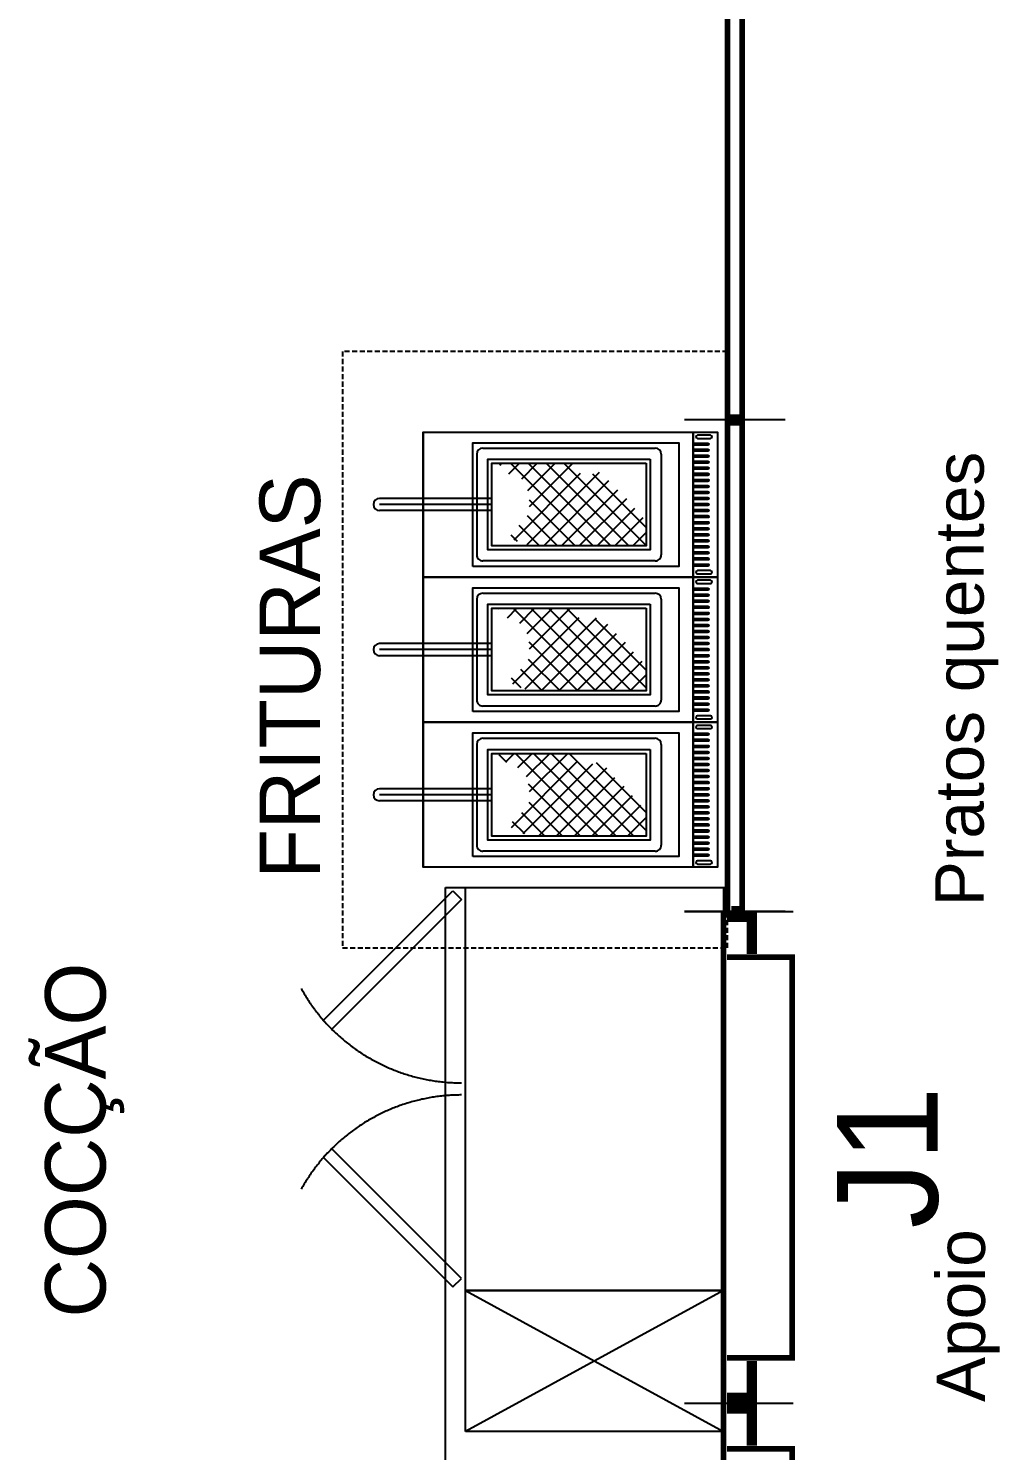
# Model space of a CAD drawing. Header units: millimetres. Extents: x -18806 to 201070, y -25046 to 92854.
# Drawn here: x 10791 to 13200, y 73241 to 76770 of the extents above; entities that cross this region are included whole.
import ezdxf
from ezdxf.enums import TextEntityAlignment as Align

# ---------------------------------------------------------------- set-up
doc = ezdxf.new("R2010")
doc.units = ezdxf.units.MM
doc.header["$LTSCALE"] = 50
doc.linetypes.add('HIDDEN', pattern=[0.375, 0.25, -0.125])
doc.linetypes.add('HIDDEN2', pattern=[0.1875, 0.125, -0.0625])
for name, color, linetype in [('LAYA', 8, 'Continuous'), ('LAYC', 4, 'Continuous'), ('SOB', 8, 'HIDDEN2'), ('TEXTO_LEGENDA', 7, 'Continuous')]:
    doc.layers.add(name, color=color, linetype=linetype)
doc.styles.add('2', font='stylu.ttf', dxfattribs={"height": 0.35})
doc.styles.add('HP', font='ARIAL.TTF', dxfattribs={"height": 0.15})
doc.styles.add('L1', font='txt', dxfattribs={"height": 0.18})

# ---------------------------------------------------------------- blocks, each defined once
blk = doc.blocks.new('if11')
at = {"color": 24}
for p, q in [((0, -0.125), (0, 0.125)), ((1.22, -0.125), (1.22, 0.125))]:
    blk.add_line(p, q, dxfattribs=at)
at = {"color": 3, "const_width": 0.014}
blk.add_lwpolyline([(1.22, 0.018), (0, 0.018)], dxfattribs=at)
at = {"color": 24, "const_width": 0.014}
blk.add_lwpolyline([(0.007, 0.0083), (0.007, -0.018), (1.213, -0.018), (1.213, 0.0108)], dxfattribs=at)
at = {"style": 'L1', "flags": 3}
blk.add_attdef('BLOCO', (0, 0.305), '', height=0.18, dxfattribs=at)
blk = doc.blocks.new('FRT')
at = {"layer": 'LAYA'}
h = blk.add_hatch(dxfattribs=at)
h.set_pattern_fill('ANSI37', color=256, scale=0.25, angle=180, style=0)
h.set_pattern_definition([(225, (264.372514, 150.21489), (0.022097087, -0.022097087), []), (315, (264.372514, 150.21489), (0.022097087, 0.022097087), [])])
edge = h.paths.add_edge_path()
edge.add_spline(control_points=[(0.0775, 0.1856), (0.0912, 0.1975), (0.1104, 0.2142), (0.1149, 0.2535), (0.1398, 0.2576), (0.1633, 0.2639), (0.1812, 0.2644), (0.2211, 0.2627), (0.2548, 0.1907), (0.2767, 0.2471), (0.2807, 0.2655), (0.2825, 0.274)], knot_values=[0, 0, 0, 0, 0.052598, 0.073589, 0.107162, 0.114399, 0.147575, 0.159677, 0.234412, 0.267081, 0.294685, 0.294685, 0.294685, 0.294685], degree=3, periodic=0)
edge.add_line((0.2825, 0.274), (0.2825, 0.553))
edge.add_line((0.2825, 0.553), (0.2193, 0.553))
edge.add_spline(control_points=[(0.2193, 0.553), (0.21, 0.5439), (0.1931, 0.5277), (0.1664, 0.507), (0.1442, 0.4842), (0.1249, 0.4617), (0.0909, 0.4416), (0.1133, 0.409), (0.0977, 0.3768), (0.082, 0.3788), (0.0775, 0.3793)], knot_values=[0.014185, 0.014185, 0.014185, 0.014185, 0.053103, 0.084469, 0.115719, 0.146969, 0.178219, 0.211197, 0.243644, 0.256474, 0.256474, 0.256474, 0.256474], degree=3, periodic=0)
edge.add_line((0.0775, 0.3793), (0.0775, 0.1856))
for p, q in [((0.04, 0.148), (0.04, 0.5755)), ((0.055, 0.5905), (0.305, 0.5905)), ((0.32, 0.5755), (0.32, 0.148)), ((0.165, 0.1705), (0.165, -0.1082)), ((0.18, 0.1705), (0.18, -0.1082)), ((0.195, 0.1705), (0.195, -0.1082)), ((0.055, 0.133), (0.305, 0.133))]:
    blk.add_line(p, q, dxfattribs=at)
for points in [[(0.016, 0.7125, 1), (0.008, 0.7125), (0.008, 0.6805, 1), (0.016, 0.6805)], [(0.352, 0.7125, 1), (0.344, 0.7125), (0.344, 0.6805, 1), (0.352, 0.6805)]]:
    blk.add_lwpolyline(points, format="xyb", close=True, dxfattribs=at)
for points in [[(0.0275, 0.67), (0.0275, 0.706, -1), (0.0325, 0.706), (0.0325, 0.67)], [(0.0425, 0.67), (0.0425, 0.706, -1), (0.0475, 0.706), (0.0475, 0.67)], [(0.0575, 0.67), (0.0575, 0.706, -1), (0.0625, 0.706), (0.0625, 0.67)], [(0.0725, 0.67), (0.0725, 0.706, -1), (0.0775, 0.706), (0.0775, 0.67)], [(0.0875, 0.67), (0.0875, 0.706, -1), (0.0925, 0.706), (0.0925, 0.67)], [(0.1025, 0.67), (0.1025, 0.706, -1), (0.1075, 0.706), (0.1075, 0.67)], [(0.1175, 0.67), (0.1175, 0.706, -1), (0.1225, 0.706), (0.1225, 0.67)], [(0.1325, 0.67), (0.1325, 0.706, -1), (0.1375, 0.706), (0.1375, 0.67)], [(0.1475, 0.67), (0.1475, 0.706, -1), (0.1525, 0.706), (0.1525, 0.67)], [(0.1625, 0.67), (0.1625, 0.706, -1), (0.1675, 0.706), (0.1675, 0.67)], [(0.1775, 0.67), (0.1775, 0.706, -1), (0.1825, 0.706), (0.1825, 0.67)], [(0.1925, 0.67), (0.1925, 0.706, -1), (0.1975, 0.706), (0.1975, 0.67)], [(0.2075, 0.67), (0.2075, 0.706, -1), (0.2125, 0.706), (0.2125, 0.67)], [(0.2225, 0.67), (0.2225, 0.706, -1), (0.2275, 0.706), (0.2275, 0.67)], [(0.2375, 0.67), (0.2375, 0.706, -1), (0.2425, 0.706), (0.2425, 0.67)], [(0.2525, 0.67), (0.2525, 0.706, -1), (0.2575, 0.706), (0.2575, 0.67)], [(0.2675, 0.67), (0.2675, 0.706, -1), (0.2725, 0.706), (0.2725, 0.67)], [(0.2825, 0.67), (0.2825, 0.706, -1), (0.2875, 0.706), (0.2875, 0.67)], [(0.2975, 0.67), (0.2975, 0.706, -1), (0.3025, 0.706), (0.3025, 0.67)], [(0.3125, 0.67), (0.3125, 0.706, -1), (0.3175, 0.706), (0.3175, 0.67)], [(0.3275, 0.67), (0.3275, 0.706, -1), (0.3325, 0.706), (0.3325, 0.67)]]:
    blk.add_lwpolyline(points, format="xyb", dxfattribs=at)
for points in [[(0.0675, 0.563), (0.2925, 0.563), (0.2925, 0.1605), (0.0675, 0.1605)], [(0.0775, 0.553), (0.2825, 0.553), (0.2825, 0.1705), (0.0775, 0.1705)]]:
    blk.add_lwpolyline(points, close=True, dxfattribs=at)
for centre, start, end in [((0.055, 0.5755), 90, 180), ((0.305, 0.5755), 0, 90.0125), ((0.055, 0.148), 180, 270), ((0.305, 0.148), 270, 0), ((0.18, -0.1082), 180, 0)]:
    blk.add_arc(centre, 0.015, start, end, dxfattribs=at)
at = {"layer": 'LAYC'}
blk.add_line((0, 0), (0.36, 0), dxfattribs=at)
for points in [[(0.36, 0.67), (0, 0.67), (0, 0.73), (0.36, 0.73)], [(0, 0.67), (0.36, 0.67), (0.36, 0), (0, 0)], [(0.3335, 0.123), (0.0265, 0.123), (0.0265, 0.634), (0.3335, 0.634)]]:
    blk.add_lwpolyline(points, close=True, dxfattribs=at)
blk = doc.blocks.new('j11')
at = {"color": 24}
for p, q in [((0, 0.09), (0, -0.18)), ((1.22, 0.09), (1.22, -0.18))]:
    blk.add_line(p, q, dxfattribs=at)
at = {"color": 3, "const_width": 0.014}
blk.add_lwpolyline([(0, -0.007), (1.22, -0.007)], dxfattribs=at)
at = {"color": 170, "const_width": 0.026}
for points in [[(0.013, -0.016), (0.013, -0.077), (0.105, -0.077)], [(1.115, -0.077), (1.207, -0.077), (1.207, -0.016)]]:
    blk.add_lwpolyline(points, dxfattribs=at)
at = {"color": 7, "const_width": 0.014}
blk.add_lwpolyline([(0.113, -0.016), (0.113, -0.177), (1.107, -0.177), (1.107, -0.016)], dxfattribs=at)
at = {"color": 7, "style": '2'}
blk.add_text('J1', height=0.25, dxfattribs=at).set_placement((0.61, -0.415), align=Align.MIDDLE)
at = {"style": 'L1', "flags": 3}
blk.add_attdef('BLOCO', (0, 0.1994), '', height=0.18, dxfattribs=at)
blk = doc.blocks.new('Rh2mac')
at = {"layer": 'SOB'}
for p, q in [((-0.35, -0.64), (0, 0)), ((-0.35, 0), (0, -0.64))]:
    blk.add_line(p, q, dxfattribs=at)
for points in [[(-1.35, 0), (-0.35, 0), (-0.35, -0.64), (-1.35, -0.64)], [(-0.35, 0), (0, 0), (0, -0.64), (-0.35, -0.64)], [(-1.32, -0.65), (-0.9983, -0.9717), (-1.0195, -0.9929), (-1.3412, -0.6712)], [(-0.38, -0.65), (-0.7017, -0.9717), (-0.6805, -0.9929), (-0.3588, -0.6712)]]:
    blk.add_lwpolyline(points, close=True, dxfattribs=at)
for centre, start, end in [((-1.32, -0.65), 299.0543, 0), ((-0.38, -0.65), 180, 240.9457)]:
    blk.add_arc(centre, 0.455, start, end, dxfattribs=at)

msp = doc.modelspace()

# ---------------------------------------------------------------- linework, layer by layer
at = {"layer": 'LAYC'}
for p, q in [((11825.062, 71600.951), (11825.062, 74638.228)), ((11825.062, 74638.228), (12525.062, 74638.228))]:
    msp.add_line(p, q, dxfattribs=at)
at = {"layer": 'LAYC', "linetype": 'HIDDEN'}
msp.add_lwpolyline([(12525.062, 75968.228), (11570.062, 75968.228), (11570.062, 74488.228), (12525.062, 74488.228)], close=True, dxfattribs=at)

# ---------------------------------------------------------------- block references
at = {"color": 7, "yscale": 1000, "zscale": 1000, "rotation": 90}
for name, p, xscale in [('if11', (12543.062, 77018.228), -1000), ('if11', (12543.062, 74578.228), 1000), ('j11', (12508.062, 73358.228), 1000), ('j11', (12508.062, 72138.228), 1000)]:
    msp.add_blockref(name, p, dxfattribs=dict(at, xscale=xscale))
at = {"layer": 'LAYC', "xscale": 1000, "yscale": 1000, "zscale": 1000, "rotation": 270}
for name, p in [('FRT', (11770.062, 75768.228)), ('FRT', (11770.062, 75408.228)), ('FRT', (11770.062, 75048.228)), ('Rh2mac', (12515.062, 73288.228))]:
    msp.add_blockref(name, p, dxfattribs=at)

# ---------------------------------------------------------------- texts
at = {"color": 7, "style": '2'}
for s, p in [('FRITURAS', (11514.18, 75161.529)), ('COCÇÃO', (10982.302, 74011.369))]:
    msp.add_text(s, height=150, rotation=90, dxfattribs=at).set_placement(p, align=Align.CENTER)
at = {"layer": 'TEXTO_LEGENDA', "style": 'HP'}
for s, p in [('Pratos quentes', (13118.467, 75155.33)), ('Apoio', (13118.467, 73575.778))]:
    msp.add_text(s, height=120, rotation=90, dxfattribs=at).set_placement(p, align=Align.MIDDLE)

doc.saveas('drawing.dxf')
